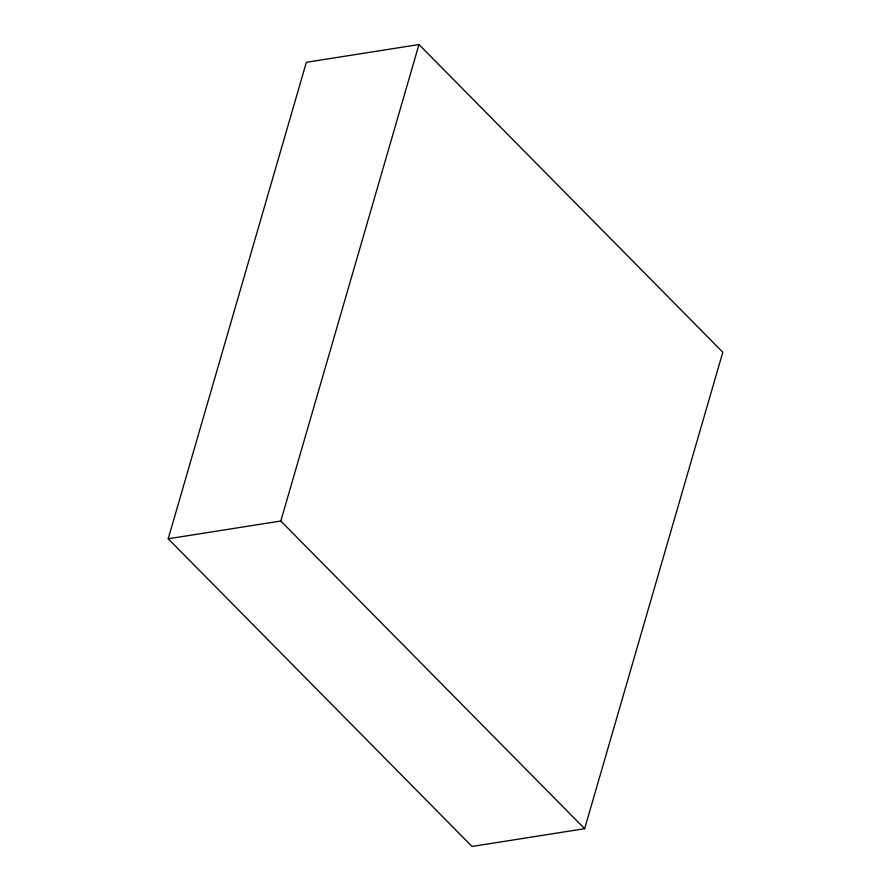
<?xml version="1.0" encoding="UTF-8"?>
<svg xmlns="http://www.w3.org/2000/svg" width="891" height="891" viewBox="0 0 891 891"><rect width="100%" height="100%" fill="white"/><g stroke="black" fill="none" stroke-linecap="round" stroke-linejoin="round"><path stroke-width="1.34" d="M168.199 538.777L306.359 62.303L418.97 44.55L722.801 352.223L584.641 828.697L472.03 846.45L168.199 538.777L280.81 521.023L584.641 828.697M280.81 521.023L418.97 44.55"/></g></svg>
